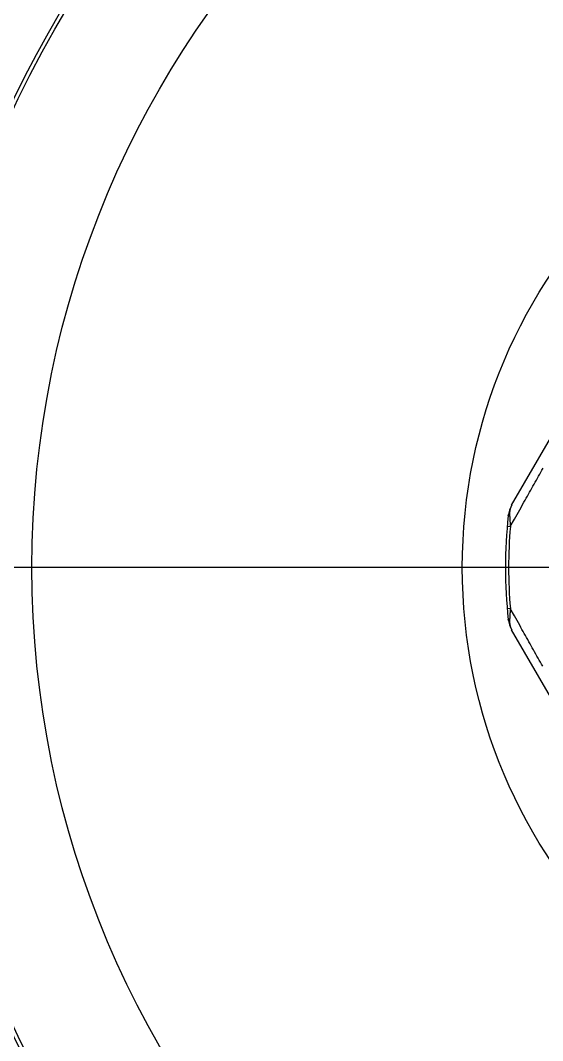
# Model space of a CAD drawing. Header units: millimetres. Extents: x 0 to 3800, y -67 to 2530.
# Drawn here: x 3226.55 to 3236.7, y 883.6 to 903.45 of the extents above; entities that cross this region are included whole.
import ezdxf
from ezdxf.lldxf.tags import DXFTag

# ---------------------------------------------------------------- set-up
doc = ezdxf.new("R2010")
doc.units = ezdxf.units.MM
doc.layers.add('내부선 및 부속', color=4, linetype='Continuous')
doc.layers.add('중심선', color=1, linetype='DASHED')
tags = doc.linetypes.add('DASHDOT', pattern=[70, 31, -13, 13, -13]).pattern_tags.tags
tags[10:11] = [DXFTag(74, 4), DXFTag(75, 0), DXFTag(340, '0'), DXFTag(46, 0.0), DXFTag(50, 0.0), DXFTag(44, 0.0), DXFTag(45, 0.0)]
tags[8:9] = [DXFTag(74, 4), DXFTag(75, 0), DXFTag(340, '0'), DXFTag(46, 0.0), DXFTag(50, 0.0), DXFTag(44, 0.0), DXFTag(45, 0.0)]
tags[6:7] = [DXFTag(74, 4), DXFTag(75, 0), DXFTag(340, '0'), DXFTag(46, 0.0), DXFTag(50, 0.0), DXFTag(44, 0.0), DXFTag(45, 0.0)]
tags[4:5] = [DXFTag(74, 4), DXFTag(75, 0), DXFTag(340, '0'), DXFTag(46, 0.0), DXFTag(50, 0.0), DXFTag(44, 0.0), DXFTag(45, 0.0)]
tags = doc.linetypes.add('DASHED', pattern=[25.72, 12.86, -12.86]).pattern_tags.tags
tags[6:7] = [DXFTag(74, 4), DXFTag(75, 0), DXFTag(340, '0'), DXFTag(46, 0.0), DXFTag(50, 0.0), DXFTag(44, 0.0), DXFTag(45, 0.0)]
tags[4:5] = [DXFTag(74, 4), DXFTag(75, 0), DXFTag(340, '0'), DXFTag(46, 0.0), DXFTag(50, 0.0), DXFTag(44, 0.0), DXFTag(45, 0.0)]

msp = doc.modelspace()

# ---------------------------------------------------------------- linework, layer by layer
at = {"layer": '내부선 및 부속', "linetype": 'Continuous'}
for p, q in [((3236.103, 894.014), (3239.742, 900.316)), ((3236.259, 893.926), (3236.342, 894.075)), ((3236.077, 893.6), (3236.158, 893.744)), ((3236.158, 893.744), (3236.259, 893.926)), ((3236.017, 893.605), (3236.077, 893.6)), ((3236.077, 892.005), (3236.017, 892)), ((3236.157, 891.861), (3236.077, 892.005)), ((3236.259, 891.68), (3236.157, 891.861)), ((3239.742, 885.289), (3236.103, 891.591))]:
    msp.add_line(p, q, dxfattribs=at)
at = {"layer": '내부선 및 부속', "linetype": 'Continuous', "flags": 128}
for points in [[(3236.342, 894.075), (3236.364, 894.114), (3236.386, 894.153), (3236.408, 894.192), (3236.43, 894.231), (3236.451, 894.27), (3236.473, 894.309), (3236.495, 894.348), (3236.517, 894.387), (3236.539, 894.426), (3236.561, 894.465), (3236.583, 894.504), (3236.604, 894.543), (3236.626, 894.582), (3236.648, 894.621), (3236.67, 894.66), (3236.692, 894.699), (3236.714, 894.738)], [(3236.103, 894.015), (3236.103, 894.014), (3236.102, 894.013), (3236.102, 894.012), (3236.101, 894.011), (3236.101, 894.01), (3236.1, 894.009), (3236.1, 894.008), (3236.099, 894.007), (3236.099, 894.006), (3236.098, 894.006), (3236.098, 894.005), (3236.097, 894.004), (3236.097, 894.003), (3236.096, 894.002), (3236.096, 894.001), (3236.095, 894), (3236.095, 893.999), (3236.094, 893.998), (3236.094, 893.997), (3236.094, 893.996), (3236.093, 893.995), (3236.093, 893.995), (3236.092, 893.994), (3236.092, 893.993), (3236.091, 893.992), (3236.091, 893.991), (3236.09, 893.99), (3236.09, 893.989), (3236.09, 893.988), (3236.089, 893.987), (3236.089, 893.986), (3236.088, 893.985), (3236.088, 893.984), (3236.088, 893.983), (3236.087, 893.982), (3236.087, 893.981), (3236.086, 893.98), (3236.086, 893.979), (3236.086, 893.978), (3236.085, 893.978), (3236.085, 893.977), (3236.084, 893.976), (3236.084, 893.975), (3236.084, 893.974), (3236.083, 893.973), (3236.083, 893.972), (3236.083, 893.971), (3236.082, 893.97), (3236.082, 893.969), (3236.081, 893.968), (3236.081, 893.967), (3236.081, 893.966), (3236.08, 893.965), (3236.08, 893.964), (3236.08, 893.963), (3236.079, 893.962), (3236.079, 893.961), (3236.079, 893.96), (3236.078, 893.959), (3236.078, 893.958), (3236.078, 893.957), (3236.078, 893.956), (3236.077, 893.955), (3236.077, 893.954), (3236.077, 893.953), (3236.076, 893.952), (3236.076, 893.951), (3236.076, 893.95), (3236.075, 893.949), (3236.075, 893.948), (3236.075, 893.947), (3236.075, 893.946), (3236.074, 893.945), (3236.074, 893.944), (3236.074, 893.943), (3236.074, 893.942), (3236.073, 893.941), (3236.073, 893.94), (3236.073, 893.939), (3236.073, 893.938), (3236.072, 893.937), (3236.072, 893.936), (3236.072, 893.935), (3236.072, 893.934), (3236.071, 893.933), (3236.071, 893.932), (3236.071, 893.931), (3236.071, 893.93), (3236.07, 893.929), (3236.07, 893.928), (3236.07, 893.927), (3236.07, 893.926), (3236.07, 893.925), (3236.069, 893.924), (3236.069, 893.923), (3236.069, 893.922), (3236.069, 893.921), (3236.069, 893.92), (3236.068, 893.919), (3236.068, 893.918), (3236.068, 893.918), (3236.068, 893.917), (3236.068, 893.916), (3236.068, 893.915), (3236.067, 893.914), (3236.067, 893.913), (3236.067, 893.912), (3236.067, 893.911), (3236.067, 893.91), (3236.067, 893.909), (3236.067, 893.908), (3236.066, 893.907), (3236.066, 893.906), (3236.066, 893.905), (3236.066, 893.903), (3236.066, 893.902), (3236.066, 893.901), (3236.066, 893.9), (3236.065, 893.899), (3236.065, 893.898), (3236.065, 893.897), (3236.065, 893.896), (3236.065, 893.895), (3236.065, 893.894), (3236.065, 893.893), (3236.065, 893.892), (3236.065, 893.891), (3236.064, 893.89), (3236.064, 893.889), (3236.064, 893.888), (3236.064, 893.887), (3236.064, 893.886), (3236.064, 893.885), (3236.064, 893.884), (3236.064, 893.883), (3236.064, 893.882), (3236.064, 893.881), (3236.064, 893.88), (3236.064, 893.879), (3236.064, 893.878), (3236.063, 893.877), (3236.063, 893.876), (3236.063, 893.875), (3236.063, 893.874), (3236.063, 893.873), (3236.063, 893.871), (3236.063, 893.87), (3236.063, 893.869), (3236.063, 893.868), (3236.063, 893.867), (3236.063, 893.866), (3236.063, 893.865), (3236.063, 893.864), (3236.063, 893.863), (3236.063, 893.862), (3236.063, 893.861), (3236.063, 893.86), (3236.063, 893.859), (3236.063, 893.858), (3236.063, 893.857), (3236.063, 893.857)], [(3236.037, 893.812), (3236.037, 893.813), (3236.037, 893.813), (3236.037, 893.813), (3236.037, 893.814), (3236.037, 893.814), (3236.038, 893.814), (3236.038, 893.815), (3236.038, 893.815), (3236.038, 893.815), (3236.038, 893.816), (3236.038, 893.816), (3236.038, 893.816), (3236.038, 893.817), (3236.038, 893.817), (3236.038, 893.817), (3236.038, 893.818), (3236.038, 893.818), (3236.038, 893.818), (3236.038, 893.819), (3236.038, 893.819), (3236.038, 893.819), (3236.039, 893.82), (3236.039, 893.82), (3236.039, 893.82), (3236.039, 893.821), (3236.039, 893.821), (3236.039, 893.821), (3236.039, 893.822), (3236.039, 893.822), (3236.039, 893.822), (3236.039, 893.822), (3236.039, 893.823), (3236.039, 893.823), (3236.04, 893.823), (3236.04, 893.824), (3236.04, 893.824), (3236.04, 893.824), (3236.04, 893.825), (3236.04, 893.825), (3236.04, 893.825), (3236.04, 893.826), (3236.04, 893.826), (3236.041, 893.826), (3236.041, 893.827), (3236.041, 893.827), (3236.041, 893.827), (3236.041, 893.827), (3236.041, 893.828), (3236.041, 893.828), (3236.041, 893.828), (3236.042, 893.829), (3236.042, 893.829), (3236.042, 893.829), (3236.042, 893.83), (3236.042, 893.83), (3236.042, 893.83), (3236.042, 893.83), (3236.042, 893.831), (3236.043, 893.831), (3236.043, 893.831), (3236.043, 893.832), (3236.043, 893.832), (3236.043, 893.832), (3236.043, 893.833), (3236.043, 893.833), (3236.044, 893.833), (3236.044, 893.833), (3236.044, 893.834), (3236.044, 893.834), (3236.044, 893.834), (3236.044, 893.835), (3236.045, 893.835), (3236.045, 893.835), (3236.045, 893.835), (3236.045, 893.836), (3236.045, 893.836), (3236.045, 893.836), (3236.046, 893.837), (3236.046, 893.837), (3236.046, 893.837), (3236.046, 893.838), (3236.046, 893.838), (3236.046, 893.838), (3236.047, 893.838), (3236.047, 893.839), (3236.047, 893.839), (3236.047, 893.839), (3236.047, 893.839), (3236.048, 893.84), (3236.048, 893.84), (3236.048, 893.84), (3236.048, 893.841), (3236.048, 893.841), (3236.048, 893.841), (3236.049, 893.841), (3236.049, 893.842), (3236.049, 893.842), (3236.049, 893.842), (3236.049, 893.842), (3236.05, 893.843), (3236.05, 893.843), (3236.05, 893.843), (3236.05, 893.843), (3236.05, 893.844), (3236.05, 893.844), (3236.051, 893.844), (3236.051, 893.844), (3236.051, 893.845), (3236.051, 893.845), (3236.051, 893.845), (3236.052, 893.845), (3236.052, 893.846), (3236.052, 893.846), (3236.052, 893.846), (3236.053, 893.846), (3236.053, 893.847), (3236.053, 893.847), (3236.053, 893.847), (3236.053, 893.847), (3236.054, 893.848), (3236.054, 893.848), (3236.054, 893.848), (3236.054, 893.848), (3236.055, 893.849), (3236.055, 893.849), (3236.055, 893.849), (3236.055, 893.849), (3236.055, 893.85), (3236.056, 893.85), (3236.056, 893.85), (3236.056, 893.85), (3236.056, 893.851), (3236.057, 893.851), (3236.057, 893.851), (3236.057, 893.851), (3236.057, 893.852), (3236.057, 893.852), (3236.058, 893.852), (3236.058, 893.852), (3236.058, 893.853), (3236.058, 893.853), (3236.059, 893.853), (3236.059, 893.853), (3236.059, 893.854), (3236.059, 893.854), (3236.06, 893.854), (3236.06, 893.854), (3236.06, 893.854), (3236.06, 893.855), (3236.061, 893.855), (3236.061, 893.855), (3236.061, 893.855), (3236.061, 893.856), (3236.062, 893.856), (3236.062, 893.856), (3236.062, 893.856), (3236.062, 893.856), (3236.063, 893.857), (3236.063, 893.857), (3236.063, 893.857), (3236.063, 893.857)], [(3236.063, 893.857), (3236.063, 893.856), (3236.063, 893.856), (3236.063, 893.855), (3236.063, 893.854), (3236.063, 893.853), (3236.063, 893.853), (3236.063, 893.852), (3236.063, 893.851), (3236.063, 893.85), (3236.063, 893.85), (3236.063, 893.849), (3236.063, 893.848), (3236.063, 893.847), (3236.063, 893.847), (3236.063, 893.846), (3236.063, 893.845), (3236.063, 893.844), (3236.063, 893.844), (3236.063, 893.843), (3236.063, 893.842), (3236.063, 893.841), (3236.063, 893.841), (3236.063, 893.84), (3236.063, 893.839), (3236.063, 893.838), (3236.063, 893.838), (3236.063, 893.837), (3236.063, 893.836), (3236.063, 893.835), (3236.063, 893.835), (3236.063, 893.834), (3236.063, 893.833), (3236.063, 893.832), (3236.063, 893.831), (3236.063, 893.831), (3236.063, 893.83), (3236.063, 893.829), (3236.063, 893.828), (3236.063, 893.828), (3236.064, 893.827), (3236.064, 893.826), (3236.064, 893.825), (3236.064, 893.825), (3236.064, 893.824), (3236.064, 893.823), (3236.064, 893.822), (3236.064, 893.822), (3236.064, 893.821), (3236.064, 893.82), (3236.064, 893.819), (3236.064, 893.819), (3236.064, 893.818), (3236.064, 893.817), (3236.064, 893.816), (3236.064, 893.816), (3236.064, 893.815), (3236.064, 893.814), (3236.064, 893.813), (3236.064, 893.813), (3236.064, 893.812), (3236.064, 893.811), (3236.064, 893.81), (3236.064, 893.81), (3236.064, 893.809), (3236.064, 893.808), (3236.064, 893.807), (3236.064, 893.807), (3236.064, 893.806), (3236.064, 893.805), (3236.064, 893.804), (3236.064, 893.804), (3236.064, 893.803), (3236.064, 893.802), (3236.064, 893.801), (3236.064, 893.801), (3236.064, 893.8), (3236.064, 893.799), (3236.064, 893.798), (3236.064, 893.798), (3236.064, 893.797), (3236.064, 893.796), (3236.064, 893.795), (3236.065, 893.795), (3236.065, 893.794), (3236.065, 893.793), (3236.065, 893.792), (3236.065, 893.792), (3236.065, 893.791), (3236.065, 893.79), (3236.065, 893.789), (3236.065, 893.789), (3236.065, 893.788), (3236.065, 893.787), (3236.065, 893.786), (3236.065, 893.786), (3236.065, 893.785), (3236.065, 893.784), (3236.065, 893.783), (3236.065, 893.783), (3236.065, 893.782), (3236.065, 893.782), (3236.065, 893.781), (3236.065, 893.78), (3236.065, 893.78), (3236.065, 893.779), (3236.065, 893.778), (3236.065, 893.777), (3236.065, 893.777), (3236.065, 893.776), (3236.065, 893.775), (3236.065, 893.774), (3236.065, 893.774), (3236.065, 893.773), (3236.065, 893.772), (3236.065, 893.771), (3236.066, 893.771), (3236.066, 893.77), (3236.066, 893.769), (3236.066, 893.768), (3236.066, 893.768), (3236.066, 893.767), (3236.066, 893.766), (3236.066, 893.765), (3236.066, 893.765), (3236.066, 893.764), (3236.066, 893.763), (3236.066, 893.762), (3236.066, 893.762), (3236.066, 893.761), (3236.066, 893.76), (3236.066, 893.759), (3236.066, 893.759), (3236.066, 893.758), (3236.066, 893.757), (3236.066, 893.756), (3236.066, 893.756), (3236.066, 893.755), (3236.066, 893.754), (3236.066, 893.753), (3236.066, 893.753), (3236.066, 893.752), (3236.066, 893.751), (3236.067, 893.75), (3236.067, 893.75), (3236.067, 893.749), (3236.067, 893.748), (3236.067, 893.747), (3236.067, 893.747), (3236.067, 893.746), (3236.067, 893.745), (3236.067, 893.744), (3236.067, 893.744), (3236.067, 893.743), (3236.067, 893.742), (3236.067, 893.741), (3236.067, 893.741), (3236.067, 893.74), (3236.067, 893.739), (3236.067, 893.738), (3236.067, 893.738), (3236.067, 893.738)], [(3236.063, 891.748), (3236.063, 891.749), (3236.063, 891.749), (3236.062, 891.749), (3236.062, 891.749), (3236.062, 891.749), (3236.062, 891.75), (3236.061, 891.75), (3236.061, 891.75), (3236.061, 891.75), (3236.061, 891.751), (3236.06, 891.751), (3236.06, 891.751), (3236.06, 891.751), (3236.06, 891.751), (3236.059, 891.752), (3236.059, 891.752), (3236.059, 891.752), (3236.059, 891.752), (3236.058, 891.753), (3236.058, 891.753), (3236.058, 891.753), (3236.058, 891.753), (3236.058, 891.753), (3236.057, 891.754), (3236.057, 891.754), (3236.057, 891.754), (3236.057, 891.754), (3236.056, 891.755), (3236.056, 891.755), (3236.056, 891.755), (3236.056, 891.755), (3236.055, 891.756), (3236.055, 891.756), (3236.055, 891.756), (3236.055, 891.756), (3236.055, 891.757), (3236.054, 891.757), (3236.054, 891.757), (3236.054, 891.757), (3236.054, 891.758), (3236.053, 891.758), (3236.053, 891.758), (3236.053, 891.758), (3236.053, 891.759), (3236.053, 891.759), (3236.052, 891.759), (3236.052, 891.759), (3236.052, 891.76), (3236.052, 891.76), (3236.052, 891.76), (3236.051, 891.76), (3236.051, 891.761), (3236.051, 891.761), (3236.051, 891.761), (3236.051, 891.761), (3236.05, 891.762), (3236.05, 891.762), (3236.05, 891.762), (3236.05, 891.762), (3236.05, 891.763), (3236.049, 891.763), (3236.049, 891.763), (3236.049, 891.764), (3236.049, 891.764), (3236.049, 891.764), (3236.048, 891.764), (3236.048, 891.765), (3236.048, 891.765), (3236.048, 891.765), (3236.048, 891.766), (3236.047, 891.766), (3236.047, 891.766), (3236.047, 891.766), (3236.047, 891.767), (3236.047, 891.767), (3236.047, 891.767), (3236.046, 891.767), (3236.046, 891.768), (3236.046, 891.768), (3236.046, 891.768), (3236.046, 891.769), (3236.046, 891.769), (3236.045, 891.769), (3236.045, 891.77), (3236.045, 891.77), (3236.045, 891.77), (3236.045, 891.77), (3236.045, 891.771), (3236.044, 891.771), (3236.044, 891.771), (3236.044, 891.772), (3236.044, 891.772), (3236.044, 891.772), (3236.044, 891.772), (3236.043, 891.773), (3236.043, 891.773), (3236.043, 891.773), (3236.043, 891.774), (3236.043, 891.774), (3236.043, 891.774), (3236.043, 891.774), (3236.043, 891.775), (3236.042, 891.775), (3236.042, 891.775), (3236.042, 891.775), (3236.042, 891.776), (3236.042, 891.776), (3236.042, 891.776), (3236.042, 891.777), (3236.042, 891.777), (3236.041, 891.777), (3236.041, 891.778), (3236.041, 891.778), (3236.041, 891.778), (3236.041, 891.779), (3236.041, 891.779), (3236.041, 891.779), (3236.041, 891.779), (3236.04, 891.78), (3236.04, 891.78), (3236.04, 891.78), (3236.04, 891.781), (3236.04, 891.781), (3236.04, 891.781), (3236.04, 891.782), (3236.04, 891.782), (3236.04, 891.782), (3236.039, 891.783), (3236.039, 891.783), (3236.039, 891.783), (3236.039, 891.784), (3236.039, 891.784), (3236.039, 891.784), (3236.039, 891.785), (3236.039, 891.785), (3236.039, 891.785), (3236.039, 891.785), (3236.039, 891.786), (3236.038, 891.786), (3236.038, 891.786), (3236.038, 891.787), (3236.038, 891.787), (3236.038, 891.787), (3236.038, 891.788), (3236.038, 891.788), (3236.038, 891.788), (3236.038, 891.789), (3236.038, 891.789), (3236.038, 891.789), (3236.038, 891.79), (3236.038, 891.79), (3236.038, 891.79), (3236.038, 891.791), (3236.038, 891.791), (3236.037, 891.791), (3236.037, 891.792), (3236.037, 891.792), (3236.037, 891.792), (3236.037, 891.793), (3236.037, 891.793), (3236.037, 891.793)], [(3236.071, 891.931), (3236.071, 891.93), (3236.071, 891.929), (3236.071, 891.928), (3236.071, 891.928), (3236.071, 891.927), (3236.071, 891.926), (3236.071, 891.925), (3236.071, 891.924), (3236.071, 891.923), (3236.071, 891.922), (3236.071, 891.921), (3236.071, 891.921), (3236.071, 891.92), (3236.07, 891.919), (3236.07, 891.918), (3236.07, 891.917), (3236.07, 891.916), (3236.07, 891.915), (3236.07, 891.914), (3236.07, 891.914), (3236.07, 891.913), (3236.07, 891.912), (3236.07, 891.911), (3236.07, 891.91), (3236.07, 891.909), (3236.07, 891.908), (3236.07, 891.907), (3236.07, 891.907), (3236.07, 891.906), (3236.069, 891.905), (3236.069, 891.904), (3236.069, 891.903), (3236.069, 891.902), (3236.069, 891.901), (3236.069, 891.9), (3236.069, 891.9), (3236.069, 891.899), (3236.069, 891.898), (3236.069, 891.897), (3236.069, 891.896), (3236.069, 891.895), (3236.069, 891.894), (3236.069, 891.893), (3236.069, 891.893), (3236.069, 891.892), (3236.069, 891.891), (3236.069, 891.89), (3236.068, 891.889), (3236.068, 891.888), (3236.068, 891.887), (3236.068, 891.886), (3236.068, 891.886), (3236.068, 891.885), (3236.068, 891.884), (3236.068, 891.883), (3236.068, 891.882), (3236.068, 891.881), (3236.068, 891.88), (3236.068, 891.879), (3236.068, 891.879), (3236.068, 891.878), (3236.068, 891.877), (3236.068, 891.876), (3236.068, 891.875), (3236.068, 891.874), (3236.068, 891.873), (3236.067, 891.872), (3236.067, 891.872), (3236.067, 891.871), (3236.067, 891.87), (3236.067, 891.869), (3236.067, 891.868), (3236.067, 891.867), (3236.067, 891.866), (3236.067, 891.865), (3236.067, 891.865), (3236.067, 891.864), (3236.067, 891.863), (3236.067, 891.862), (3236.067, 891.861), (3236.067, 891.86), (3236.067, 891.859), (3236.067, 891.858), (3236.067, 891.858), (3236.067, 891.857), (3236.067, 891.856), (3236.067, 891.855), (3236.066, 891.854), (3236.066, 891.853), (3236.066, 891.852), (3236.066, 891.851), (3236.066, 891.851), (3236.066, 891.85), (3236.066, 891.849), (3236.066, 891.848), (3236.066, 891.847), (3236.066, 891.846), (3236.066, 891.845), (3236.066, 891.844), (3236.066, 891.844), (3236.066, 891.844), (3236.066, 891.843), (3236.066, 891.842), (3236.066, 891.841), (3236.066, 891.84), (3236.066, 891.839), (3236.066, 891.838), (3236.066, 891.837), (3236.066, 891.837), (3236.066, 891.836), (3236.066, 891.835), (3236.065, 891.834), (3236.065, 891.833), (3236.065, 891.832), (3236.065, 891.831), (3236.065, 891.83), (3236.065, 891.83), (3236.065, 891.829), (3236.065, 891.828), (3236.065, 891.827), (3236.065, 891.826), (3236.065, 891.825), (3236.065, 891.824), (3236.065, 891.823), (3236.065, 891.823), (3236.065, 891.822), (3236.065, 891.821), (3236.065, 891.82), (3236.065, 891.819), (3236.065, 891.818), (3236.065, 891.817), (3236.065, 891.816), (3236.065, 891.816), (3236.065, 891.815), (3236.065, 891.814), (3236.065, 891.813), (3236.065, 891.812), (3236.065, 891.811), (3236.065, 891.81), (3236.064, 891.809), (3236.064, 891.809), (3236.064, 891.808), (3236.064, 891.807), (3236.064, 891.806), (3236.064, 891.805), (3236.064, 891.804), (3236.064, 891.803), (3236.064, 891.802), (3236.064, 891.802), (3236.064, 891.801), (3236.064, 891.8), (3236.064, 891.799), (3236.064, 891.798), (3236.064, 891.797), (3236.064, 891.796), (3236.064, 891.795), (3236.064, 891.795), (3236.064, 891.794), (3236.064, 891.793), (3236.064, 891.792), (3236.064, 891.792)], [(3236.063, 891.748), (3236.063, 891.747), (3236.063, 891.746), (3236.063, 891.745), (3236.063, 891.744), (3236.063, 891.743), (3236.063, 891.742), (3236.063, 891.741), (3236.063, 891.74), (3236.063, 891.739), (3236.063, 891.738), (3236.063, 891.737), (3236.063, 891.736), (3236.063, 891.735), (3236.063, 891.734), (3236.063, 891.733), (3236.063, 891.732), (3236.063, 891.731), (3236.063, 891.73), (3236.063, 891.729), (3236.063, 891.728), (3236.064, 891.727), (3236.064, 891.726), (3236.064, 891.725), (3236.064, 891.724), (3236.064, 891.723), (3236.064, 891.722), (3236.064, 891.721), (3236.064, 891.72), (3236.064, 891.719), (3236.064, 891.718), (3236.064, 891.716), (3236.064, 891.715), (3236.064, 891.714), (3236.065, 891.713), (3236.065, 891.712), (3236.065, 891.711), (3236.065, 891.71), (3236.065, 891.709), (3236.065, 891.708), (3236.065, 891.707), (3236.065, 891.706), (3236.065, 891.705), (3236.066, 891.704), (3236.066, 891.703), (3236.066, 891.702), (3236.066, 891.701), (3236.066, 891.7), (3236.066, 891.699), (3236.066, 891.698), (3236.067, 891.697), (3236.067, 891.696), (3236.067, 891.695), (3236.067, 891.694), (3236.067, 891.693), (3236.067, 891.692), (3236.068, 891.691), (3236.068, 891.69), (3236.068, 891.689), (3236.068, 891.688), (3236.068, 891.687), (3236.068, 891.686), (3236.069, 891.685), (3236.069, 891.684), (3236.069, 891.683), (3236.069, 891.682), (3236.069, 891.681), (3236.07, 891.68), (3236.07, 891.679), (3236.07, 891.678), (3236.07, 891.677), (3236.071, 891.676), (3236.071, 891.675), (3236.071, 891.674), (3236.071, 891.673), (3236.071, 891.672), (3236.072, 891.671), (3236.072, 891.67), (3236.072, 891.669), (3236.072, 891.668), (3236.073, 891.667), (3236.073, 891.666), (3236.073, 891.665), (3236.073, 891.664), (3236.074, 891.663), (3236.074, 891.662), (3236.074, 891.661), (3236.075, 891.66), (3236.075, 891.659), (3236.075, 891.658), (3236.075, 891.657), (3236.076, 891.656), (3236.076, 891.655), (3236.076, 891.654), (3236.077, 891.653), (3236.077, 891.652), (3236.077, 891.651), (3236.078, 891.65), (3236.078, 891.649), (3236.078, 891.648), (3236.078, 891.647), (3236.078, 891.647), (3236.079, 891.646), (3236.079, 891.645), (3236.079, 891.644), (3236.08, 891.643), (3236.08, 891.642), (3236.08, 891.641), (3236.081, 891.64), (3236.081, 891.639), (3236.082, 891.638), (3236.082, 891.637), (3236.082, 891.636), (3236.083, 891.635), (3236.083, 891.634), (3236.083, 891.633), (3236.084, 891.632), (3236.084, 891.631), (3236.084, 891.63), (3236.085, 891.629), (3236.085, 891.628), (3236.086, 891.627), (3236.086, 891.626), (3236.086, 891.625), (3236.087, 891.624), (3236.087, 891.623), (3236.088, 891.622), (3236.088, 891.621), (3236.088, 891.62), (3236.089, 891.619), (3236.089, 891.618), (3236.09, 891.618), (3236.09, 891.617), (3236.09, 891.616), (3236.091, 891.615), (3236.091, 891.614), (3236.092, 891.613), (3236.092, 891.612), (3236.093, 891.611), (3236.093, 891.61), (3236.094, 891.609), (3236.094, 891.608), (3236.094, 891.607), (3236.095, 891.606), (3236.095, 891.605), (3236.096, 891.604), (3236.096, 891.604), (3236.097, 891.603), (3236.097, 891.602), (3236.098, 891.601), (3236.098, 891.6), (3236.099, 891.599), (3236.099, 891.598), (3236.1, 891.597), (3236.1, 891.596), (3236.101, 891.595), (3236.101, 891.594), (3236.102, 891.594), (3236.102, 891.593), (3236.103, 891.592), (3236.103, 891.591), (3236.103, 891.591)], [(3236.706, 890.882), (3236.684, 890.922), (3236.661, 890.961), (3236.639, 891.001), (3236.616, 891.041), (3236.594, 891.081), (3236.572, 891.121), (3236.549, 891.161), (3236.527, 891.201), (3236.504, 891.241), (3236.482, 891.281), (3236.46, 891.321), (3236.437, 891.361), (3236.415, 891.401), (3236.393, 891.44), (3236.37, 891.48), (3236.348, 891.52), (3236.326, 891.56), (3236.303, 891.6), (3236.281, 891.64), (3236.259, 891.68), (3236.259, 891.68)]]:
    msp.add_lwpolyline(points, dxfattribs=at)
at = {"layer": '내부선 및 부속', "linetype": 'Continuous'}
for radius in [21.044, 18.7, 10.335]:
    msp.add_circle((3245.479, 892.802), radius, dxfattribs=at)
for centre, radius, start, end in [((3245.479, 892.802), 33.363, 38.0306, 321.9694), ((3245.479, 892.802), 25.178, 57.6319, 302.3682), ((3245.479, 892.802), 21.121, 9.8898, 350.1102), ((3236.548, 893.758), 0.513, 150, 173.8955), ((3245.479, 892.802), 9.496, 173.8955, 186.1045), ((3245.479, 892.802), 9.435, 175.1504, 184.8496), ((3239.86, 893.952), 3.799, 183.2358, 184.2403), ((3240.386, 893.99), 4.326, 184.2263, 185.1659), ((3240.381, 891.615), 4.321, 174.8305, 175.8142), ((3236.548, 891.847), 0.513, 186.1045, 210), ((3237.825, 891.735), 1.762, 178.1708, 179.5874)]:
    msp.add_arc(centre, radius, start, end, dxfattribs=at)
at = {"layer": '중심선', "linetype": 'DASHDOT'}
msp.add_line((3338.114, 892.802), (3192.116, 892.802), dxfattribs=at)

doc.saveas('drawing.dxf')
